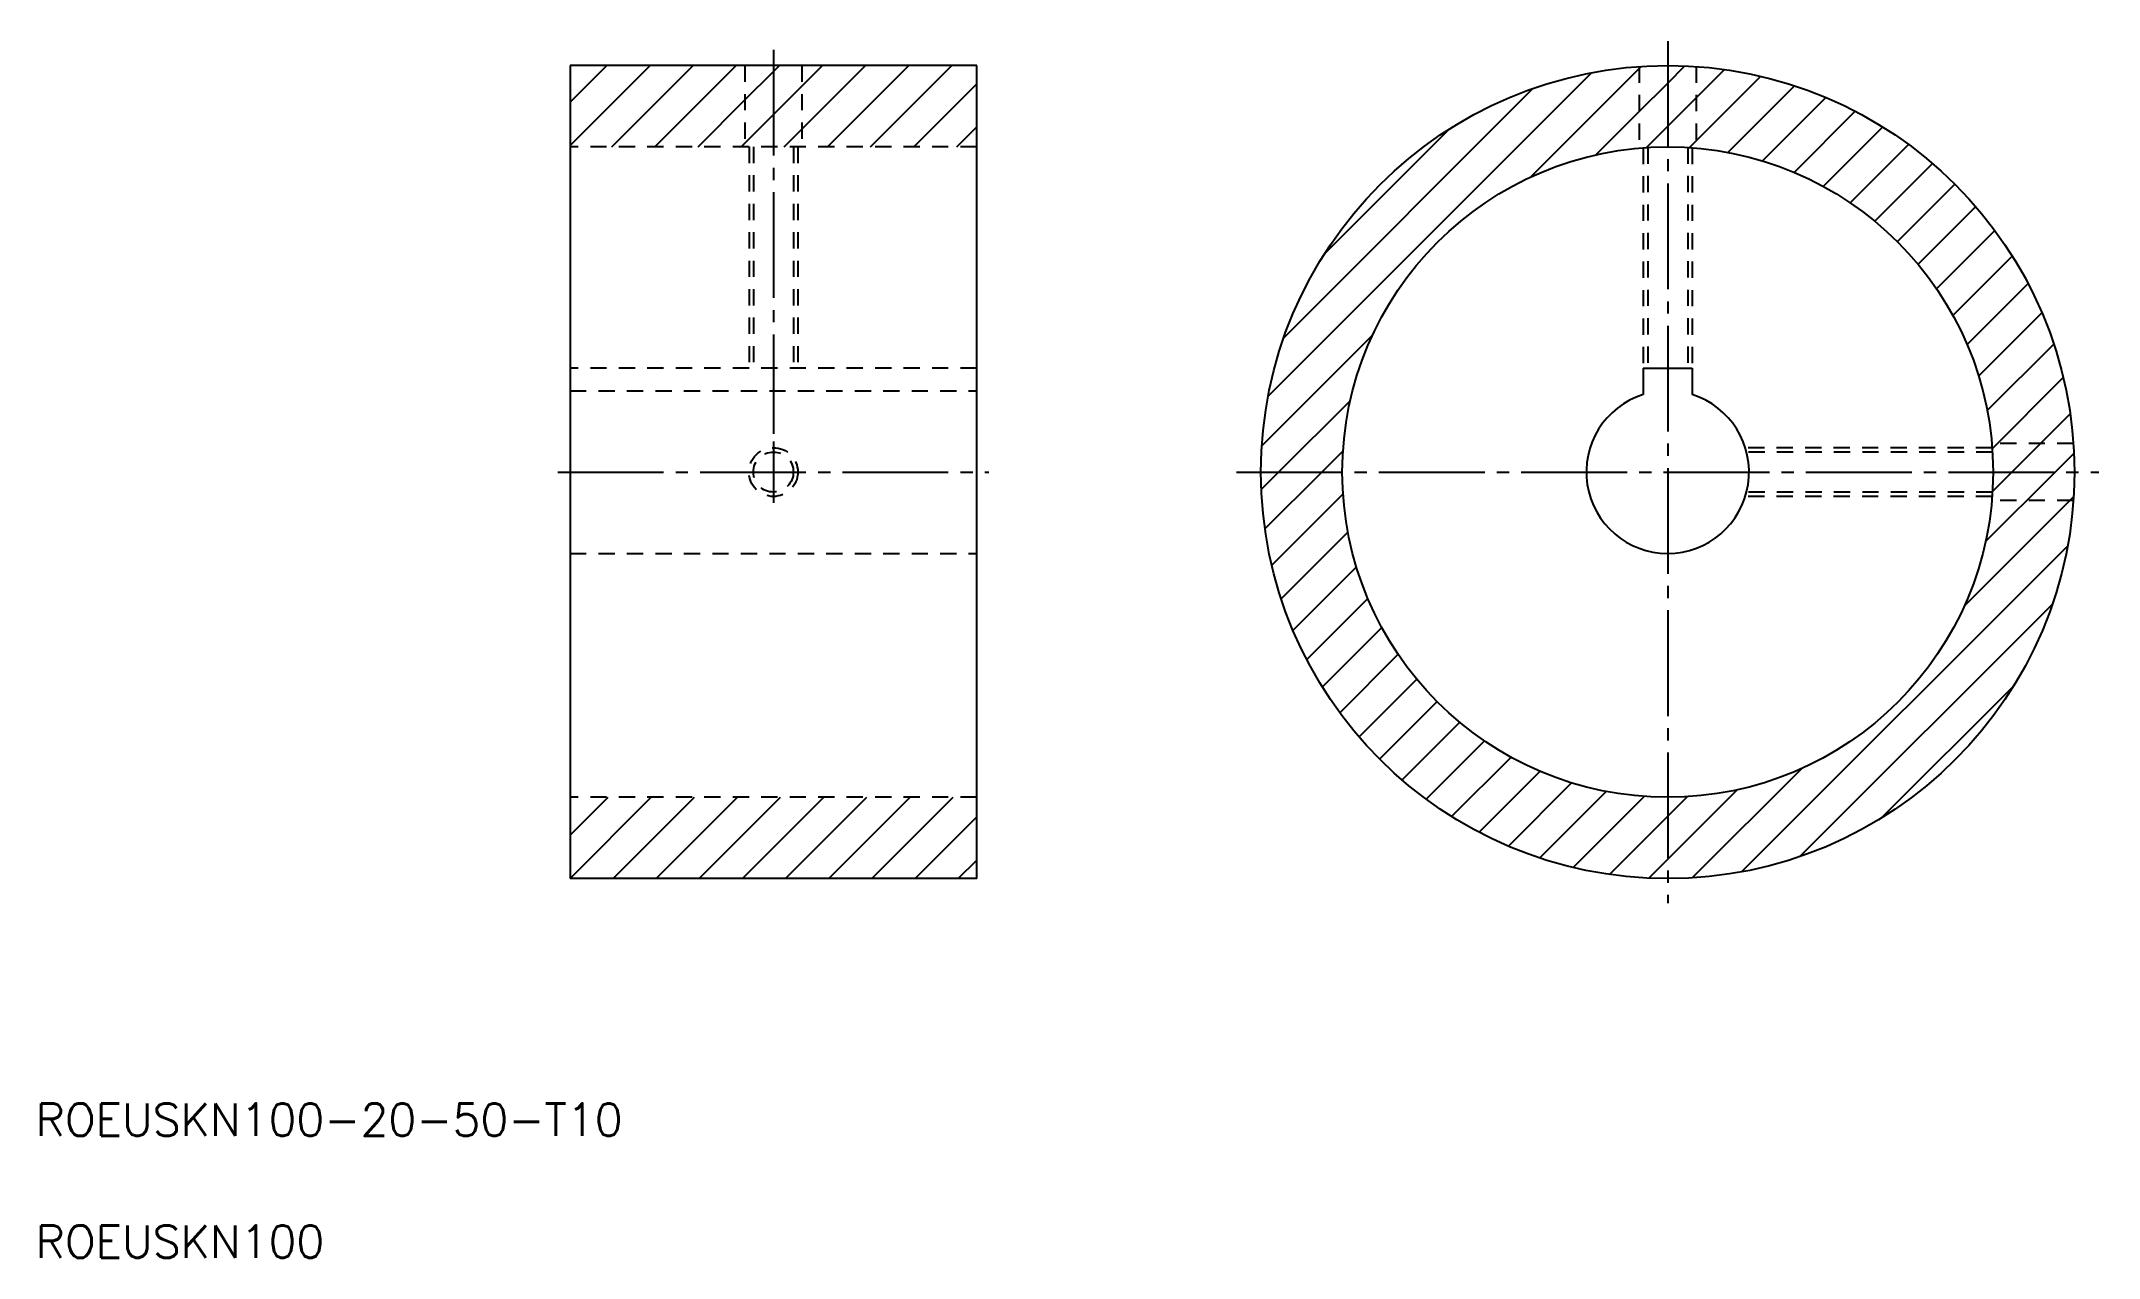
# Model space of a CAD drawing. Extents: x 6 to 259, y 120 to 270.
import ezdxf

# ---------------------------------------------------------------- set-up
doc = ezdxf.new("R2010")
doc.units = 0
doc.linetypes.add('CENTER', pattern=[17.5, 13, -1.5, 1.5, -1.5])
doc.linetypes.add('DASHED', pattern=[3.5, 2, -1.5])
doc.layers.get('0').update_dxf_attribs({"linetype": 'CONTINUOUS'})
doc.layers.add('CENTER', color=1, linetype='CENTER')
doc.styles.get("Standard").update_dxf_attribs({"font": 'txt.shx', "bigfont": '@extfont2.shx'})

# ---------------------------------------------------------------- blocks, each defined once
blk = doc.blocks.new('*X20')
at = {"color": 0, "linetype": 'CONTINUOUS'}
for p, q in [((71.43, 257.05), (81.26, 266.87)), ((71.43, 262.35), (75.95, 266.87)), ((76.56, 256.87), (86.56, 266.87)), ((81.86, 256.87), (91.86, 266.87)), ((92.93, 262.64), (96.43, 266.14)), ((96.43, 266.14), (97.17, 266.87)), ((99.93, 259.03), (107.77, 266.87)), ((99.93, 264.34), (102.47, 266.87)), ((103.08, 256.87), (113.08, 266.87)), ((108.38, 256.87), (118.38, 266.87)), ((96.43, 260.84), (99.93, 264.34)), ((113.68, 256.87), (121.43, 264.62)), ((87.17, 256.87), (92.93, 262.64)), ((92.93, 257.34), (96.43, 260.84)), ((97.77, 256.87), (99.93, 259.03)), ((118.99, 256.87), (121.43, 259.32)), ((92.47, 256.87), (92.93, 257.34)), ((71.43, 166.89), (81.41, 176.87)), ((71.43, 172.2), (76.11, 176.87)), ((76.72, 166.87), (86.72, 176.87)), ((82.02, 166.87), (92.02, 176.87)), ((87.32, 166.87), (97.32, 176.87)), ((92.63, 166.87), (102.63, 176.87)), ((97.93, 166.87), (107.93, 176.87)), ((103.23, 166.87), (113.23, 176.87)), ((108.54, 166.87), (118.54, 176.87)), ((113.84, 166.87), (121.43, 174.47)), ((119.14, 166.87), (121.43, 169.16))]:
    blk.add_line(p, q, dxfattribs=at)
blk = doc.blocks.new('*X21')
at = {"color": 0, "linetype": 'CONTINUOUS'}
for p, q in [((157.25, 226.19), (197.05, 266)), ((189.5, 253.14), (202.87, 266.51)), ((202.87, 266.51), (203.13, 266.77)), ((206.37, 264.71), (208.49, 266.83)), ((209.87, 262.9), (213.35, 266.38)), ((159.2, 233.44), (189.8, 264.05)), ((202.87, 261.21), (206.37, 264.71)), ((209.87, 257.6), (217.82, 265.55)), ((213.76, 256.18), (221.96, 264.38)), ((197.55, 255.89), (202.87, 261.21)), ((206.37, 259.4), (209.87, 262.9)), ((218.02, 255.14), (225.81, 262.94)), ((221.91, 253.73), (229.42, 261.24)), ((164.23, 243.77), (179.47, 259.02)), ((203.75, 256.79), (206.37, 259.4)), ((225.49, 252.01), (232.8, 259.32)), ((209.05, 256.78), (209.87, 257.6)), ((228.79, 250), (235.96, 257.18)), ((231.82, 247.73), (238.92, 254.83)), ((234.6, 245.21), (241.67, 252.28)), ((237.14, 242.44), (244.23, 249.53)), ((239.41, 239.41), (246.59, 246.59)), ((241.43, 236.13), (248.73, 243.43)), ((243.17, 232.56), (250.67, 240.06)), ((244.59, 228.68), (252.37, 236.46)), ((156.48, 220.12), (170.1, 233.74)), ((245.65, 224.44), (253.83, 232.62)), ((246.27, 219.75), (255, 228.49)), ((158.54, 216.87), (167.36, 225.69)), ((248.69, 216.87), (255.86, 224.04)), ((163.84, 216.87), (166.46, 219.49)), ((254, 216.87), (256.32, 219.19)), ((156.42, 214.75), (158.54, 216.87)), ((156.86, 209.89), (163.84, 216.87)), ((245.45, 208.32), (254, 216.87)), ((246.3, 214.48), (248.69, 216.87)), ((157.7, 205.43), (166.46, 214.19)), ((242.82, 200.39), (256.28, 213.85)), ((158.86, 201.29), (167.06, 209.49)), ((215.43, 167.7), (255.54, 207.81)), ((160.31, 197.43), (168.1, 205.23)), ((162, 193.82), (169.51, 201.33)), ((222.62, 169.59), (253.66, 200.62)), ((163.93, 190.44), (171.24, 197.75)), ((166.07, 187.28), (173.24, 194.46)), ((168.42, 184.33), (175.51, 191.42)), ((232.71, 174.37), (248.87, 190.54)), ((170.96, 181.57), (178.03, 188.64)), ((173.71, 179.01), (180.81, 186.11)), ((176.66, 176.66), (183.83, 183.83)), ((179.81, 174.51), (187.12, 181.81)), ((183.18, 172.58), (190.68, 180.08)), ((209.39, 166.96), (222.85, 180.43)), ((186.78, 170.87), (194.56, 178.66)), ((190.63, 169.42), (198.81, 177.59)), ((206.37, 169.25), (214.92, 177.8)), ((194.76, 168.24), (203.49, 176.98)), ((199.21, 167.39), (206.37, 174.55)), ((206.37, 174.55), (208.76, 176.94)), ((204.05, 166.93), (206.37, 169.25))]:
    blk.add_line(p, q, dxfattribs=at)

msp = doc.modelspace()

# ---------------------------------------------------------------- linework, layer by layer
at = {"color": 7, "linetype": 'CONTINUOUS'}
for p, q in [((71.43, 266.87), (71.43, 166.87)), ((121.43, 266.87), (71.43, 266.87)), ((121.43, 166.87), (121.43, 266.87)), ((203.37, 229.67), (209.37, 229.67)), ((203.37, 229.67), (203.37, 226.41)), ((209.37, 229.67), (209.37, 226.41)), ((121.43, 166.87), (71.43, 166.87))]:
    msp.add_line(p, q, dxfattribs=at)
at = {"color": 3, "linetype": 'DASHED'}
for p, q in [((92.93, 266.87), (92.93, 256.87)), ((99.93, 266.87), (99.93, 256.87)), ((202.87, 266.75), (202.87, 256.72)), ((209.87, 266.75), (209.87, 256.72)), ((121.43, 256.87), (71.43, 256.87)), ((93.43, 256.87), (93.43, 229.67)), ((93.98, 256.87), (93.98, 229.67)), ((98.89, 256.87), (98.89, 229.67)), ((99.43, 256.87), (99.43, 229.67)), ((203.37, 256.76), (203.37, 229.67)), ((203.91, 256.8), (203.91, 229.67)), ((208.83, 256.8), (208.83, 229.67)), ((209.37, 256.76), (209.37, 229.67)), ((121.43, 229.67), (71.43, 229.67)), ((71.43, 226.87), (121.43, 226.87)), ((256.25, 220.37), (246.22, 220.37)), ((246.26, 219.87), (215.91, 219.87)), ((246.3, 219.33), (216.06, 219.33)), ((246.26, 213.87), (215.91, 213.87)), ((246.3, 214.41), (216.06, 214.41)), ((256.25, 213.37), (246.22, 213.37)), ((71.43, 206.87), (121.43, 206.87)), ((121.43, 176.87), (71.43, 176.87))]:
    msp.add_line(p, q, dxfattribs=at)
msp.add_line((71.43, 216.87), (71.43, 216.87))
at = {"color": 7, "linetype": 'CONTINUOUS'}
for radius in [50, 40]:
    msp.add_circle((206.37, 216.87), radius, dxfattribs=at)
at = {"color": 3, "linetype": 'DASHED'}
for radius in [3, 2.46]:
    msp.add_circle((96.43, 216.87), radius, dxfattribs=at)
at = {"color": 7, "linetype": 'CONTINUOUS'}
msp.add_arc((206.37, 216.87), 10, 107.4576, 72.5424, dxfattribs=at)
at = {"layer": 'CENTER', "color": 1, "linetype": 'CENTER'}
for p, q in [((96.43, 268.79), (96.43, 221.58)), ((206.37, 269.87), (206.37, 163.87)), ((96.43, 220.65), (96.43, 213.09)), ((69.93, 216.87), (122.93, 216.87)), ((153.37, 216.87), (259.37, 216.87))]:
    msp.add_line(p, q, dxfattribs=at)

# ---------------------------------------------------------------- block references
at = {"color": 3, "linetype": 'CONTINUOUS'}
for name in ['*X20', '*X21']:
    msp.add_blockref(name, (0, 0), dxfattribs=at)

# ---------------------------------------------------------------- texts
at = {"color": 7, "linetype": 'CONTINUOUS'}
for s, p in [('ROEUSKN100-20-50-T10', (5.73, 135.23)), ('ROEUSKN100', (5.73, 120.23))]:
    msp.add_text(s, height=4, dxfattribs=at).set_placement(p)

doc.saveas('drawing.dxf')
